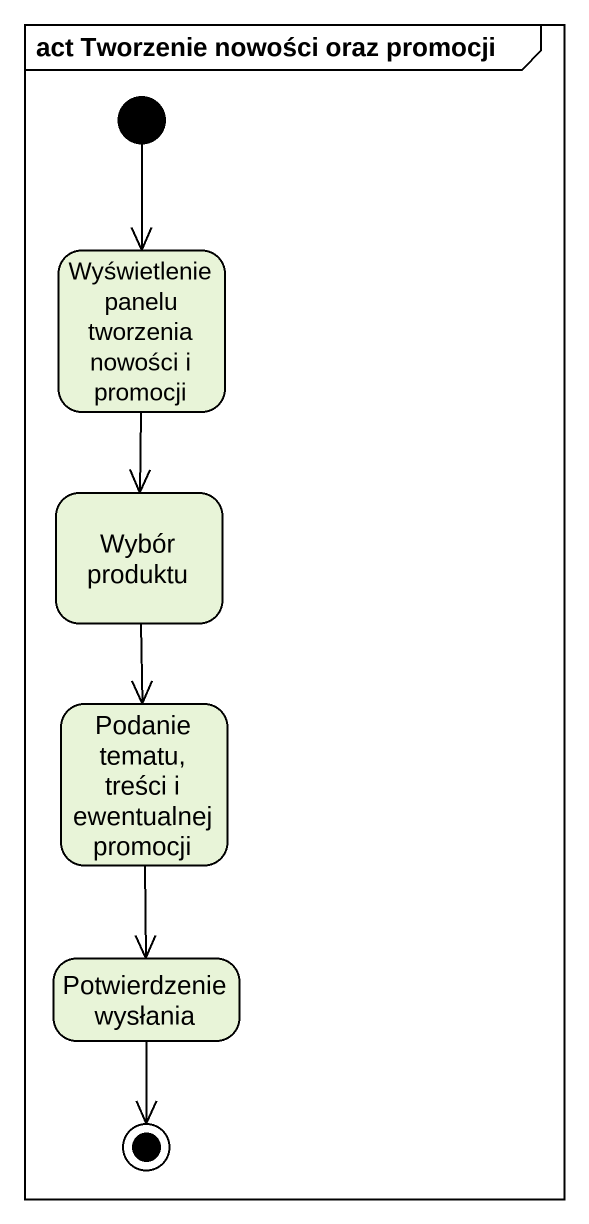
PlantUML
@startuml
mainframe act Tworzenie nowości oraz promocji
hide empty description
state "Wyświetlenie panelu tworzenia nowości i promocji" as Wyświetlenie_panelu
state "Wybór produktu" as Wybór_produktu
state "Podanie tematu, treści i ewentualnej promocji" as Podanie_tematu_treści_i
state "Potwierdzenie wysłania" as Potwierdzenie_wysłania
[*] --> Wyświetlenie_panelu
Wyświetlenie_panelu --> Wybór_produktu
Wybór_produktu --> Podanie_tematu_treści_i
Podanie_tematu_treści_i --> Potwierdzenie_wysłania
Potwierdzenie_wysłania --> [*]
@enduml
